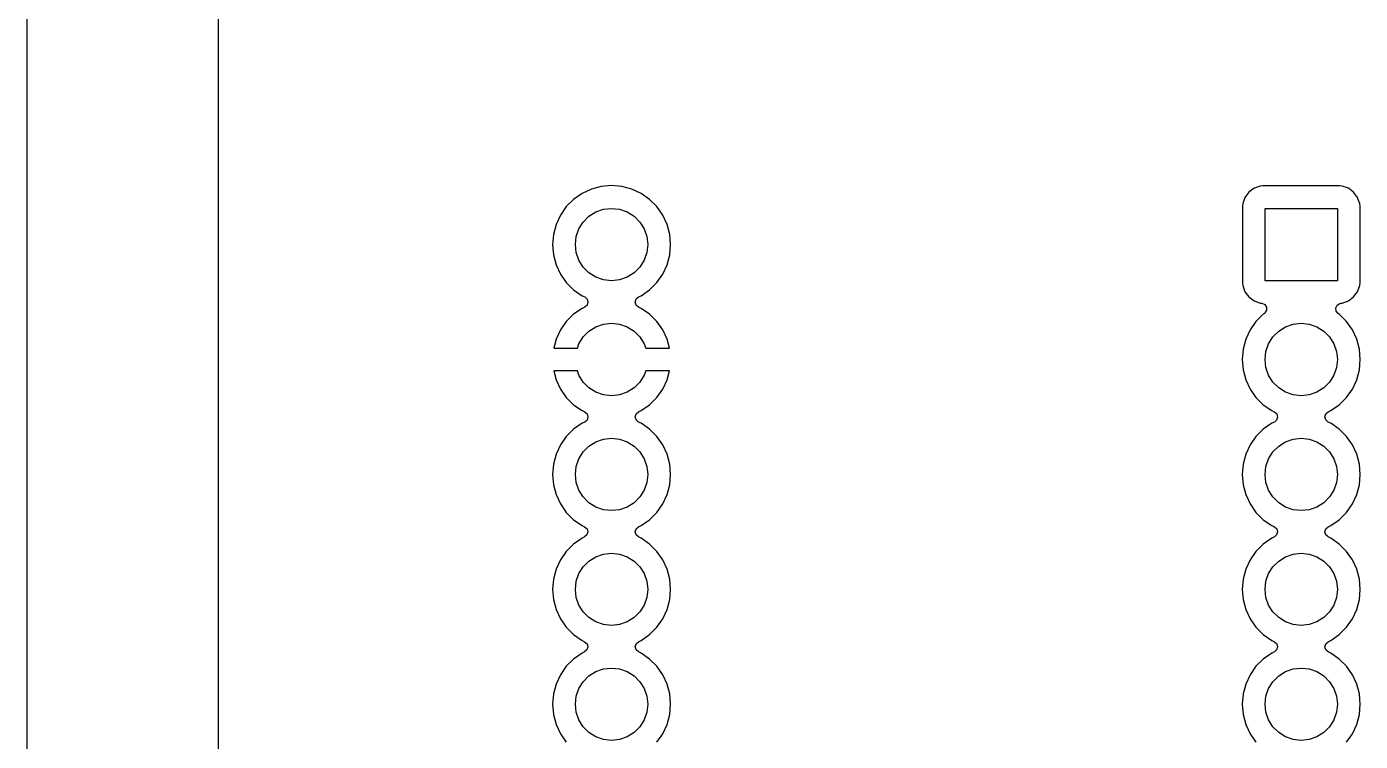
# Model space of a CAD drawing. Extents: x 76 to 217, y -144 to -46.
# Drawn here: x 144.34 to 173.81, y -110.92 to -95.12 of the extents above; entities that cross this region are included whole.
import ezdxf

# ---------------------------------------------------------------- set-up
doc = ezdxf.new("R2010")
doc.units = 0
doc.layers.add('BLACK', color=7, linetype='CONTINUOUS')

msp = doc.modelspace()

# ---------------------------------------------------------------- linework, layer by layer
at = {"layer": 'BLACK', "linetype": 'CONTINUOUS'}
for p, q in [((144.3355, -65.179459), (144.3355, -124.812541)), ((148.5745, -124.812541), (148.5745, -65.179459)), ((156.813502, -98.713261), (156.607267, -98.809431)), ((156.813511, -98.713258), (156.813502, -98.713261)), ((157.033302, -98.654366), (156.813511, -98.713258)), ((157.033313, -98.654364), (157.033302, -98.654366)), ((157.259998, -98.634532), (157.033313, -98.654364)), ((157.260002, -98.634532), (157.259998, -98.634532)), ((157.486686, -98.654364), (157.260002, -98.634532)), ((157.486691, -98.654364), (157.486686, -98.654364)), ((157.486692, -98.654365), (157.486691, -98.654364)), ((157.486693, -98.654365), (157.486692, -98.654365)), ((157.486697, -98.654366), (157.486693, -98.654365)), ((157.706488, -98.713258), (157.486697, -98.654366)), ((157.706497, -98.713261), (157.706488, -98.713258)), ((157.912732, -98.809431), (157.706497, -98.713261)), ((171.457664, -98.696206), (171.342455, -98.782452)), ((171.457671, -98.696202), (171.457664, -98.696206)), ((171.592516, -98.645908), (171.457671, -98.696202)), ((171.652123, -98.639501), (171.592516, -98.645908)), ((171.652129, -98.6395), (171.652123, -98.639501)), ((173.347864, -98.6395), (171.652129, -98.6395)), ((173.347873, -98.6395), (173.347864, -98.6395)), ((173.347881, -98.6395), (173.347873, -98.6395)), ((173.347883, -98.639501), (173.347881, -98.6395)), ((173.407483, -98.645908), (173.347883, -98.639501)), ((173.542328, -98.696202), (173.407482, -98.645908)), ((173.407482, -98.645908), (173.407483, -98.645908)), ((173.542335, -98.696206), (173.542328, -98.696202)), ((173.657544, -98.782452), (173.542335, -98.696206)), ((156.420858, -98.939954), (156.259954, -99.100858)), ((156.607265, -98.809432), (156.420858, -98.939954)), ((156.607267, -98.809431), (156.607265, -98.809432)), ((157.912734, -98.809432), (157.912732, -98.809431)), ((158.099141, -98.939954), (157.912734, -98.809432)), ((158.260045, -99.100858), (158.099141, -98.939954)), ((171.256202, -98.897671), (171.205908, -99.032517)), ((171.256206, -98.897664), (171.256202, -98.897671)), ((171.342452, -98.782455), (171.256206, -98.897664)), ((171.342455, -98.782452), (171.342452, -98.782455)), ((173.657547, -98.782455), (173.657544, -98.782452)), ((173.743793, -98.897664), (173.657547, -98.782455)), ((173.743797, -98.897671), (173.743793, -98.897664)), ((173.759567, -98.939954), (173.743797, -98.897671)), ((173.794091, -99.032517), (173.759567, -98.939954)), ((156.129431, -99.287267), (156.033261, -99.493502)), ((156.129432, -99.287265), (156.129431, -99.287267)), ((156.259954, -99.100858), (156.129432, -99.287265)), ((156.761208, -99.314535), (156.912893, -99.219225)), ((156.912893, -99.219225), (157.081983, -99.160058)), ((157.081983, -99.160058), (157.26, -99.14)), ((157.26, -99.14), (157.438017, -99.160058)), ((157.438017, -99.160058), (157.607107, -99.219225)), ((157.607107, -99.219225), (157.758792, -99.314535)), ((158.260047, -99.100861), (158.260045, -99.100858)), ((158.390568, -99.287266), (158.260047, -99.100861)), ((158.486739, -99.493504), (158.390568, -99.287266)), ((171.199501, -99.092123), (171.1995, -99.092135)), ((171.1995, -99.092135), (171.1995, -100.78787)), ((171.205908, -99.032517), (171.199501, -99.092116)), ((171.199501, -99.092116), (171.199501, -99.092123)), ((171.7, -100.74), (171.7, -99.14)), ((171.7, -99.14), (173.3, -99.14)), ((173.3, -99.14), (173.3, -100.74)), ((173.800499, -99.092128), (173.794091, -99.032517)), ((173.8005, -100.787873), (173.800499, -99.092128)), ((156.033258, -99.493511), (155.974366, -99.713302)), ((156.033261, -99.493502), (156.033258, -99.493511)), ((156.480058, -99.761983), (156.539225, -99.592893)), ((156.539225, -99.592893), (156.634535, -99.441208)), ((156.634535, -99.441208), (156.761208, -99.314535)), ((157.758792, -99.314535), (157.885465, -99.441208)), ((157.885465, -99.441208), (157.980775, -99.592893)), ((157.980775, -99.592893), (158.039942, -99.761983)), ((158.545635, -99.713308), (158.486739, -99.493504)), ((155.974364, -99.713313), (155.954532, -99.939998)), ((155.974366, -99.713302), (155.974364, -99.713313)), ((156.46, -99.94), (156.480058, -99.761983)), ((158.039942, -99.761983), (158.06, -99.94)), ((158.565468, -99.94), (158.545635, -99.713308)), ((155.954532, -99.939998), (155.954532, -99.940001)), ((155.954532, -99.940001), (155.974364, -100.166686)), ((155.974364, -100.166686), (155.974366, -100.166697)), ((155.974366, -100.166697), (156.033258, -100.386488)), ((156.480058, -100.118017), (156.46, -99.94)), ((156.539225, -100.287107), (156.480058, -100.118017)), ((158.039942, -100.118017), (157.980775, -100.287107)), ((158.06, -99.94), (158.039942, -100.118017)), ((158.486739, -100.386496), (158.545635, -100.166692)), ((158.545635, -100.166692), (158.565468, -99.94)), ((156.033258, -100.386488), (156.033261, -100.386497)), ((156.033261, -100.386497), (156.129431, -100.592732)), ((156.634535, -100.438792), (156.539225, -100.287107)), ((156.761208, -100.565465), (156.634535, -100.438792)), ((157.885465, -100.438792), (157.758792, -100.565465)), ((157.980775, -100.287107), (157.885465, -100.438792)), ((158.390568, -100.592734), (158.486739, -100.386496)), ((156.129431, -100.592732), (156.129432, -100.592734)), ((156.129432, -100.592734), (156.259954, -100.779141)), ((156.259954, -100.779141), (156.420858, -100.940045)), ((156.912893, -100.660775), (156.761208, -100.565465)), ((157.081983, -100.719942), (156.912893, -100.660775)), ((157.26, -100.74), (157.081983, -100.719942)), ((157.438017, -100.719942), (157.26, -100.74)), ((157.607107, -100.660775), (157.438017, -100.719942)), ((157.758792, -100.565465), (157.607107, -100.660775)), ((158.099139, -100.940047), (158.260047, -100.779139)), ((158.260047, -100.779139), (158.390568, -100.592734)), ((173.3, -100.74), (171.7, -100.74)), ((156.420858, -100.940045), (156.420861, -100.940047)), ((156.420861, -100.940047), (156.607266, -101.070568)), ((156.607266, -101.070568), (156.665865, -101.097893)), ((157.854129, -101.097895), (157.912734, -101.070568)), ((157.912734, -101.070568), (158.099139, -100.940047)), ((171.1995, -100.78787), (171.199501, -100.787876)), ((171.199501, -100.787876), (171.205908, -100.847483)), ((171.205908, -100.847483), (171.256202, -100.982328)), ((171.256202, -100.982328), (171.256206, -100.982335)), ((171.256206, -100.982335), (171.342452, -101.097544)), ((173.657546, -101.097546), (173.743796, -100.982331)), ((173.743796, -100.982331), (173.794091, -100.847483)), ((173.794091, -100.847483), (173.8005, -100.787873)), ((156.607515, -101.349867), (156.421179, -101.480342)), ((156.665867, -101.322657), (156.607515, -101.349867)), ((156.665865, -101.097893), (156.718305, -101.144065)), ((156.717242, -101.278139), (156.665867, -101.322657)), ((156.737457, -101.211258), (156.717242, -101.278139)), ((156.718305, -101.144065), (156.737457, -101.211258)), ((157.782542, -101.209291), (157.802758, -101.14241)), ((157.801694, -101.276484), (157.782542, -101.209291)), ((157.854133, -101.322657), (157.801694, -101.276484)), ((157.802758, -101.14241), (157.854129, -101.097895)), ((157.912482, -101.349865), (157.854133, -101.322657)), ((158.09882, -101.480342), (157.912482, -101.349865)), ((171.342452, -101.097544), (171.342455, -101.097547)), ((171.342455, -101.097547), (171.457664, -101.183793)), ((171.457664, -101.183793), (171.457671, -101.183797)), ((171.457671, -101.183797), (171.502618, -101.200561)), ((171.502618, -101.200561), (171.592517, -101.234091)), ((171.592517, -101.234091), (171.627596, -101.237862)), ((171.627596, -101.237862), (171.692144, -101.264599)), ((171.692144, -101.264599), (171.731993, -101.321991)), ((171.731993, -101.321991), (171.734488, -101.391816)), ((173.263719, -101.33865), (173.295241, -101.276296)), ((173.270912, -101.408149), (173.263719, -101.33865)), ((173.295241, -101.276296), (173.355471, -101.240882)), ((173.355471, -101.240882), (173.372404, -101.237861)), ((173.372404, -101.237861), (173.407483, -101.234091)), ((173.407483, -101.234091), (173.542331, -101.183796)), ((173.542331, -101.183796), (173.657546, -101.097546)), ((156.260342, -101.641179), (156.129865, -101.827517)), ((156.421179, -101.480342), (156.260342, -101.641179)), ((158.259657, -101.641179), (158.09882, -101.480342)), ((158.390134, -101.827517), (158.259657, -101.641179)), ((171.499954, -101.640858), (171.369432, -101.827265)), ((171.660858, -101.479954), (171.499954, -101.640858)), ((171.685464, -101.462725), (171.660858, -101.479954)), ((171.698836, -101.451905), (171.685464, -101.462725)), ((171.734488, -101.391816), (171.698836, -101.451905)), ((173.314536, -101.462726), (173.270912, -101.408149)), ((173.339143, -101.479956), (173.314536, -101.462726)), ((173.500045, -101.640858), (173.339143, -101.479956)), ((173.500047, -101.640861), (173.500045, -101.640858)), ((173.630568, -101.827266), (173.500047, -101.640861)), ((156.129865, -101.827517), (156.033734, -102.033673)), ((156.634535, -101.981208), (156.761208, -101.854535)), ((156.761208, -101.854535), (156.912893, -101.759225)), ((156.912893, -101.759225), (157.081983, -101.700058)), ((157.081983, -101.700058), (157.26, -101.68)), ((157.26, -101.68), (157.438017, -101.700058)), ((157.438017, -101.700058), (157.607107, -101.759225)), ((157.607107, -101.759225), (157.758792, -101.854535)), ((157.758792, -101.854535), (157.885465, -101.981208)), ((158.486265, -102.033673), (158.390134, -101.827517)), ((171.369431, -101.827267), (171.273261, -102.033502)), ((171.369432, -101.827265), (171.369431, -101.827267)), ((171.874535, -101.981208), (172.001208, -101.854535)), ((172.001208, -101.854535), (172.152893, -101.759225)), ((172.152893, -101.759225), (172.321983, -101.700058)), ((172.321983, -101.700058), (172.5, -101.68)), ((172.5, -101.68), (172.678017, -101.700058)), ((172.678017, -101.700058), (172.847107, -101.759225)), ((172.847107, -101.759225), (172.998792, -101.854535)), ((172.998792, -101.854535), (173.125465, -101.981208)), ((173.726739, -102.033504), (173.630568, -101.827266)), ((156.03373, -102.033682), (155.981127, -102.229999)), ((155.981127, -102.229999), (155.981128, -102.23)), ((155.981128, -102.23), (156.505246, -102.23)), ((156.033734, -102.033673), (156.03373, -102.033682)), ((156.505246, -102.23), (156.539225, -102.132893)), ((156.539225, -102.132893), (156.634535, -101.981208)), ((157.885465, -101.981208), (157.980775, -102.132893)), ((157.980775, -102.132893), (158.014754, -102.23)), ((158.014754, -102.23), (158.538872, -102.23)), ((158.486269, -102.033682), (158.486265, -102.033673)), ((158.538872, -102.229999), (158.486269, -102.033682)), ((158.538872, -102.23), (158.538872, -102.229999)), ((171.214364, -102.253313), (171.194532, -102.479998)), ((171.214366, -102.253302), (171.214364, -102.253313)), ((171.273258, -102.033511), (171.214366, -102.253302)), ((171.273261, -102.033502), (171.273258, -102.033511)), ((171.720058, -102.301983), (171.779225, -102.132893)), ((171.779225, -102.132893), (171.874535, -101.981208)), ((173.125465, -101.981208), (173.220775, -102.132893)), ((173.220775, -102.132893), (173.279942, -102.301983)), ((173.785635, -102.253308), (173.726739, -102.033504)), ((173.805468, -102.48), (173.785635, -102.253308)), ((171.194532, -102.479998), (171.194532, -102.480001)), ((171.194532, -102.480001), (171.214364, -102.706686)), ((171.7, -102.48), (171.720058, -102.301983)), ((171.720058, -102.658017), (171.7, -102.48)), ((173.279942, -102.301983), (173.3, -102.48)), ((173.3, -102.48), (173.279942, -102.658017)), ((173.785635, -102.706692), (173.805468, -102.48)), ((156.505246, -102.73), (155.981128, -102.73)), ((155.981128, -102.73), (156.03373, -102.926317)), ((156.539225, -102.827107), (156.505246, -102.73)), ((156.634535, -102.978792), (156.539225, -102.827107)), ((157.980775, -102.827107), (157.885465, -102.978792)), ((158.014754, -102.73), (157.980775, -102.827107)), ((158.538872, -102.73), (158.014754, -102.73)), ((158.486269, -102.926317), (158.538872, -102.73)), ((171.214364, -102.706686), (171.214366, -102.706697)), ((171.214366, -102.706697), (171.273258, -102.926488)), ((171.779225, -102.827107), (171.720058, -102.658017)), ((171.874535, -102.978792), (171.779225, -102.827107)), ((173.220775, -102.827107), (173.125465, -102.978792)), ((173.279942, -102.658017), (173.220775, -102.827107)), ((173.726739, -102.926496), (173.785635, -102.706692)), ((156.03373, -102.926317), (156.033734, -102.926326)), ((156.033734, -102.926326), (156.129865, -103.132482)), ((156.129865, -103.132482), (156.260342, -103.31882)), ((156.761208, -103.105465), (156.634535, -102.978792)), ((156.912893, -103.200775), (156.761208, -103.105465)), ((157.758792, -103.105465), (157.607107, -103.200775)), ((157.885465, -102.978792), (157.758792, -103.105465)), ((158.259657, -103.31882), (158.390134, -103.132482)), ((158.390134, -103.132482), (158.486265, -102.926326)), ((158.486265, -102.926326), (158.486269, -102.926317)), ((171.273258, -102.926488), (171.273261, -102.926497)), ((171.273261, -102.926497), (171.369431, -103.132732)), ((171.369431, -103.132732), (171.369432, -103.132734)), ((171.369432, -103.132734), (171.499954, -103.319141)), ((172.001208, -103.105465), (171.874535, -102.978792)), ((172.152893, -103.200775), (172.001208, -103.105465)), ((172.998792, -103.105465), (172.847107, -103.200775)), ((173.125465, -102.978792), (172.998792, -103.105465)), ((173.500047, -103.319139), (173.630568, -103.132734)), ((173.630568, -103.132734), (173.726739, -102.926496)), ((156.260342, -103.31882), (156.421179, -103.479657)), ((157.081983, -103.259942), (156.912893, -103.200775)), ((157.26, -103.28), (157.081983, -103.259942)), ((157.438017, -103.259942), (157.26, -103.28)), ((157.607107, -103.200775), (157.438017, -103.259942)), ((158.09882, -103.479657), (158.259657, -103.31882)), ((171.499954, -103.319141), (171.660858, -103.480045)), ((172.321983, -103.259942), (172.152893, -103.200775)), ((172.5, -103.28), (172.321983, -103.259942)), ((172.678017, -103.259942), (172.5, -103.28)), ((172.847107, -103.200775), (172.678017, -103.259942)), ((173.339139, -103.480047), (173.500047, -103.319139)), ((156.421179, -103.479657), (156.607518, -103.610134)), ((156.607518, -103.610134), (156.60752, -103.610135)), ((156.60752, -103.610135), (156.665865, -103.637342)), ((156.665865, -103.637342), (156.718305, -103.683514)), ((156.718305, -103.683514), (156.737457, -103.750707)), ((157.782542, -103.74874), (157.802758, -103.681859)), ((157.802758, -103.681859), (157.854134, -103.637341)), ((157.854134, -103.637341), (157.912484, -103.610132)), ((157.912484, -103.610132), (158.09882, -103.479657)), ((171.660858, -103.480045), (171.660861, -103.480047)), ((171.660861, -103.480047), (171.847266, -103.610568)), ((171.847266, -103.610568), (171.904681, -103.637341)), ((171.904681, -103.637341), (171.905275, -103.637618)), ((171.905275, -103.637618), (171.957714, -103.683791)), ((171.957714, -103.683791), (171.976866, -103.750984)), ((173.023133, -103.749017), (173.043348, -103.682135)), ((173.043348, -103.682135), (173.094725, -103.637618)), ((173.094725, -103.637618), (173.095319, -103.637341)), ((173.095319, -103.637341), (173.152734, -103.610568)), ((173.152734, -103.610568), (173.339139, -103.480047)), ((156.420858, -104.019954), (156.259954, -104.180858)), ((156.607264, -103.889433), (156.420858, -104.019954)), ((156.607268, -103.889431), (156.607264, -103.889433)), ((156.665867, -103.862105), (156.607268, -103.889431)), ((156.717242, -103.817589), (156.665867, -103.862105)), ((156.737457, -103.750707), (156.717242, -103.817589)), ((157.801694, -103.815934), (157.782542, -103.74874)), ((157.854132, -103.862105), (157.801694, -103.815934)), ((157.854725, -103.862382), (157.854132, -103.862105)), ((157.912732, -103.889431), (157.854725, -103.862382)), ((157.912734, -103.889432), (157.912732, -103.889431)), ((158.099141, -104.019954), (157.912734, -103.889432)), ((158.260045, -104.180858), (158.099141, -104.019954)), ((171.660858, -104.019954), (171.499954, -104.180858)), ((171.847265, -103.889432), (171.660858, -104.019954)), ((171.847267, -103.889431), (171.847265, -103.889432)), ((171.905275, -103.862382), (171.847267, -103.889431)), ((171.95665, -103.817865), (171.905275, -103.862382)), ((171.976866, -103.750984), (171.95665, -103.817865)), ((173.042285, -103.81621), (173.023133, -103.749017)), ((173.094725, -103.862382), (173.042285, -103.81621)), ((173.152728, -103.889429), (173.094725, -103.862382)), ((173.152734, -103.889432), (173.152728, -103.889429)), ((173.339141, -104.019954), (173.152734, -103.889432)), ((173.500045, -104.180858), (173.339141, -104.019954)), ((156.259954, -104.180858), (156.129432, -104.367265)), ((156.761208, -104.394535), (156.912893, -104.299225)), ((156.912893, -104.299225), (157.081983, -104.240058)), ((157.081983, -104.240058), (157.26, -104.22)), ((157.26, -104.22), (157.438017, -104.240058)), ((157.438017, -104.240058), (157.607107, -104.299225)), ((157.607107, -104.299225), (157.758792, -104.394535)), ((158.260047, -104.180861), (158.260045, -104.180858)), ((158.390568, -104.367266), (158.260047, -104.180861)), ((171.499954, -104.180858), (171.369432, -104.367265)), ((172.001208, -104.394535), (172.152893, -104.299225)), ((172.152893, -104.299225), (172.321983, -104.240058)), ((172.321983, -104.240058), (172.5, -104.22)), ((172.5, -104.22), (172.678017, -104.240058)), ((172.678017, -104.240058), (172.847107, -104.299225)), ((172.847107, -104.299225), (172.998792, -104.394535)), ((173.500047, -104.180861), (173.500045, -104.180858)), ((173.630568, -104.367266), (173.500047, -104.180861)), ((156.033258, -104.573511), (155.974366, -104.793302)), ((156.033261, -104.573502), (156.033258, -104.573511)), ((156.129431, -104.367267), (156.033261, -104.573502)), ((156.129432, -104.367265), (156.129431, -104.367267)), ((156.539225, -104.672893), (156.634535, -104.521208)), ((156.634535, -104.521208), (156.761208, -104.394535)), ((157.758792, -104.394535), (157.885465, -104.521208)), ((157.885465, -104.521208), (157.980775, -104.672893)), ((158.486739, -104.573504), (158.390568, -104.367266)), ((158.545635, -104.793308), (158.486739, -104.573504)), ((171.273258, -104.573511), (171.214366, -104.793302)), ((171.273261, -104.573502), (171.273258, -104.573511)), ((171.369431, -104.367267), (171.273261, -104.573502)), ((171.369432, -104.367265), (171.369431, -104.367267)), ((171.779225, -104.672893), (171.874535, -104.521208)), ((171.874535, -104.521208), (172.001208, -104.394535)), ((172.998792, -104.394535), (173.125465, -104.521208)), ((173.125465, -104.521208), (173.220775, -104.672893)), ((173.726739, -104.573504), (173.630568, -104.367266)), ((173.785635, -104.793308), (173.726739, -104.573504)), ((155.974364, -104.793313), (155.954532, -105.019998)), ((155.974366, -104.793302), (155.974364, -104.793313)), ((156.46, -105.02), (156.480058, -104.841983)), ((156.480058, -104.841983), (156.539225, -104.672893)), ((157.980775, -104.672893), (158.039942, -104.841983)), ((158.039942, -104.841983), (158.06, -105.02)), ((158.565468, -105.02), (158.545635, -104.793308)), ((171.214364, -104.793313), (171.194532, -105.019998)), ((171.214366, -104.793302), (171.214364, -104.793313)), ((171.7, -105.02), (171.720058, -104.841983)), ((171.720058, -104.841983), (171.779225, -104.672893)), ((173.220775, -104.672893), (173.279942, -104.841983)), ((173.279942, -104.841983), (173.3, -105.02)), ((173.805468, -105.02), (173.785635, -104.793308)), ((155.954532, -105.019998), (155.954532, -105.020001)), ((155.954532, -105.020001), (155.974364, -105.246686)), ((156.480058, -105.198017), (156.46, -105.02)), ((156.539225, -105.367107), (156.480058, -105.198017)), ((158.039942, -105.198017), (157.980775, -105.367107)), ((158.06, -105.02), (158.039942, -105.198017)), ((158.545635, -105.246692), (158.565468, -105.02)), ((171.194532, -105.019998), (171.194532, -105.020001)), ((171.194532, -105.020001), (171.214364, -105.246686)), ((171.720058, -105.198017), (171.7, -105.02)), ((171.779225, -105.367107), (171.720058, -105.198017)), ((173.279942, -105.198017), (173.220775, -105.367107)), ((173.3, -105.02), (173.279942, -105.198017)), ((173.785635, -105.246692), (173.805468, -105.02)), ((155.974364, -105.246686), (155.974366, -105.246697)), ((155.974366, -105.246697), (156.033258, -105.466488)), ((156.033258, -105.466488), (156.033261, -105.466497)), ((156.033261, -105.466497), (156.129431, -105.672732)), ((156.634535, -105.518792), (156.539225, -105.367107)), ((157.980775, -105.367107), (157.885465, -105.518792)), ((158.390568, -105.672734), (158.486739, -105.466496)), ((158.486739, -105.466496), (158.545635, -105.246692)), ((171.214364, -105.246686), (171.214366, -105.246697)), ((171.214366, -105.246697), (171.273258, -105.466488)), ((171.273258, -105.466488), (171.273261, -105.466497)), ((171.273261, -105.466497), (171.369431, -105.672732)), ((171.874535, -105.518792), (171.779225, -105.367107)), ((173.220775, -105.367107), (173.125465, -105.518792)), ((173.630568, -105.672734), (173.726739, -105.466496)), ((173.726739, -105.466496), (173.785635, -105.246692)), ((156.129431, -105.672732), (156.129432, -105.672734)), ((156.129432, -105.672734), (156.259954, -105.859141)), ((156.761208, -105.645465), (156.634535, -105.518792)), ((156.912893, -105.740775), (156.761208, -105.645465)), ((157.081983, -105.799942), (156.912893, -105.740775)), ((157.607107, -105.740775), (157.438017, -105.799942)), ((157.758792, -105.645465), (157.607107, -105.740775)), ((157.885465, -105.518792), (157.758792, -105.645465)), ((158.260047, -105.859139), (158.390568, -105.672734)), ((171.369431, -105.672732), (171.369432, -105.672734)), ((171.369432, -105.672734), (171.499954, -105.859141)), ((172.001208, -105.645465), (171.874535, -105.518792)), ((172.152893, -105.740775), (172.001208, -105.645465)), ((172.321983, -105.799942), (172.152893, -105.740775)), ((172.847107, -105.740775), (172.678017, -105.799942)), ((172.998792, -105.645465), (172.847107, -105.740775)), ((173.125465, -105.518792), (172.998792, -105.645465)), ((173.500047, -105.859139), (173.630568, -105.672734)), ((156.259954, -105.859141), (156.420858, -106.020045)), ((156.420858, -106.020045), (156.420861, -106.020047)), ((156.420861, -106.020047), (156.607266, -106.150568)), ((157.26, -105.82), (157.081983, -105.799942)), ((157.438017, -105.799942), (157.26, -105.82)), ((157.912734, -106.150568), (158.099139, -106.020047)), ((158.099139, -106.020047), (158.260047, -105.859139)), ((171.499954, -105.859141), (171.660858, -106.020045)), ((171.660858, -106.020045), (171.660861, -106.020047)), ((171.660861, -106.020047), (171.847266, -106.150568)), ((172.5, -105.82), (172.321983, -105.799942)), ((172.678017, -105.799942), (172.5, -105.82)), ((173.152734, -106.150568), (173.339139, -106.020047)), ((173.339139, -106.020047), (173.500047, -105.859139)), ((156.607266, -106.150568), (156.665275, -106.177618)), ((156.665275, -106.177618), (156.717714, -106.223791)), ((156.71665, -106.357865), (156.665275, -106.402382)), ((156.736866, -106.290984), (156.71665, -106.357865)), ((156.717714, -106.223791), (156.736866, -106.290984)), ((157.783133, -106.289017), (157.803348, -106.222135)), ((157.802285, -106.35621), (157.783133, -106.289017)), ((157.854725, -106.402382), (157.802285, -106.35621)), ((157.803348, -106.222135), (157.854725, -106.177618)), ((157.854725, -106.177618), (157.912734, -106.150568)), ((171.847266, -106.150568), (171.905275, -106.177618)), ((171.905275, -106.177618), (171.957714, -106.223791)), ((171.95665, -106.357865), (171.905275, -106.402382)), ((171.976866, -106.290984), (171.95665, -106.357865)), ((171.957714, -106.223791), (171.976866, -106.290984)), ((173.023133, -106.289017), (173.043348, -106.222135)), ((173.042285, -106.35621), (173.023133, -106.289017)), ((173.094725, -106.402382), (173.042285, -106.35621)), ((173.043348, -106.222135), (173.094725, -106.177618)), ((173.094725, -106.177618), (173.152734, -106.150568)), ((156.420858, -106.559954), (156.259954, -106.720858)), ((156.607265, -106.429432), (156.420858, -106.559954)), ((156.607267, -106.429431), (156.607265, -106.429432)), ((156.665275, -106.402382), (156.607267, -106.429431)), ((157.912728, -106.429429), (157.854725, -106.402382)), ((157.912734, -106.429432), (157.912728, -106.429429)), ((158.099141, -106.559954), (157.912734, -106.429432)), ((158.260045, -106.720858), (158.099141, -106.559954)), ((171.660858, -106.559954), (171.499954, -106.720858)), ((171.847265, -106.429432), (171.660858, -106.559954)), ((171.847267, -106.429431), (171.847265, -106.429432)), ((171.905275, -106.402382), (171.847267, -106.429431)), ((173.152728, -106.429429), (173.094725, -106.402382)), ((173.152734, -106.429432), (173.152728, -106.429429)), ((173.339141, -106.559954), (173.152734, -106.429432)), ((173.500045, -106.720858), (173.339141, -106.559954)), ((156.129431, -106.907267), (156.033261, -107.113502)), ((156.129432, -106.907265), (156.129431, -106.907267)), ((156.259954, -106.720858), (156.129432, -106.907265)), ((156.634535, -107.061208), (156.761208, -106.934535)), ((156.761208, -106.934535), (156.912893, -106.839225)), ((156.912893, -106.839225), (157.081983, -106.780058)), ((157.081983, -106.780058), (157.26, -106.76)), ((157.26, -106.76), (157.438017, -106.780058)), ((157.438017, -106.780058), (157.607107, -106.839225)), ((157.607107, -106.839225), (157.758792, -106.934535)), ((157.758792, -106.934535), (157.885465, -107.061208)), ((158.260047, -106.720861), (158.260045, -106.720858)), ((158.390568, -106.907266), (158.260047, -106.720861)), ((158.486739, -107.113504), (158.390568, -106.907266)), ((171.369431, -106.907267), (171.273261, -107.113502)), ((171.369432, -106.907265), (171.369431, -106.907267)), ((171.499954, -106.720858), (171.369432, -106.907265)), ((171.874535, -107.061208), (172.001208, -106.934535)), ((172.001208, -106.934535), (172.152893, -106.839225)), ((172.152893, -106.839225), (172.321983, -106.780058)), ((172.321983, -106.780058), (172.5, -106.76)), ((172.5, -106.76), (172.678017, -106.780058)), ((172.678017, -106.780058), (172.847107, -106.839225)), ((172.847107, -106.839225), (172.998792, -106.934535)), ((172.998792, -106.934535), (173.125465, -107.061208)), ((173.500047, -106.720861), (173.500045, -106.720858)), ((173.630568, -106.907266), (173.500047, -106.720861)), ((173.726739, -107.113504), (173.630568, -106.907266)), ((156.033258, -107.113511), (155.974366, -107.333302)), ((156.033261, -107.113502), (156.033258, -107.113511)), ((156.480058, -107.381983), (156.539225, -107.212893)), ((156.539225, -107.212893), (156.634535, -107.061208)), ((157.885465, -107.061208), (157.980775, -107.212893)), ((157.980775, -107.212893), (158.039942, -107.381983)), ((158.545635, -107.333308), (158.486739, -107.113504)), ((171.273258, -107.113511), (171.214366, -107.333302)), ((171.273261, -107.113502), (171.273258, -107.113511)), ((171.720058, -107.381983), (171.779225, -107.212893)), ((171.779225, -107.212893), (171.874535, -107.061208)), ((173.125465, -107.061208), (173.220775, -107.212893)), ((173.220775, -107.212893), (173.279942, -107.381983)), ((173.785635, -107.333308), (173.726739, -107.113504)), ((155.974364, -107.333313), (155.954532, -107.559998)), ((155.954532, -107.559998), (155.954532, -107.560001)), ((155.954532, -107.560001), (155.974364, -107.786686)), ((155.974366, -107.333302), (155.974364, -107.333313)), ((156.46, -107.56), (156.480058, -107.381983)), ((156.480058, -107.738017), (156.46, -107.56)), ((158.039942, -107.381983), (158.06, -107.56)), ((158.06, -107.56), (158.039942, -107.738017)), ((158.565468, -107.56), (158.545635, -107.333308)), ((158.545635, -107.786692), (158.565468, -107.56)), ((171.214364, -107.333313), (171.194532, -107.559998)), ((171.194532, -107.559998), (171.194532, -107.560001)), ((171.194532, -107.560001), (171.214364, -107.786686)), ((171.214366, -107.333302), (171.214364, -107.333313)), ((171.7, -107.56), (171.720058, -107.381983)), ((171.720058, -107.738017), (171.7, -107.56)), ((173.279942, -107.381983), (173.3, -107.56)), ((173.3, -107.56), (173.279942, -107.738017)), ((173.805468, -107.56), (173.785635, -107.333308)), ((173.785635, -107.786692), (173.805468, -107.56)), ((155.974364, -107.786686), (155.974366, -107.786697)), ((155.974366, -107.786697), (156.033258, -108.006488)), ((156.539225, -107.907107), (156.480058, -107.738017)), ((158.039942, -107.738017), (157.980775, -107.907107)), ((158.486739, -108.006496), (158.545635, -107.786692)), ((171.214364, -107.786686), (171.214366, -107.786697)), ((171.214366, -107.786697), (171.273258, -108.006488)), ((171.779225, -107.907107), (171.720058, -107.738017)), ((173.279942, -107.738017), (173.220775, -107.907107)), ((173.726739, -108.006496), (173.785635, -107.786692)), ((156.033258, -108.006488), (156.033261, -108.006497)), ((156.033261, -108.006497), (156.129431, -108.212732)), ((156.634535, -108.058792), (156.539225, -107.907107)), ((156.761208, -108.185465), (156.634535, -108.058792)), ((157.885465, -108.058792), (157.758792, -108.185465)), ((157.980775, -107.907107), (157.885465, -108.058792)), ((158.390568, -108.212734), (158.486739, -108.006496)), ((171.273258, -108.006488), (171.273261, -108.006497)), ((171.273261, -108.006497), (171.369431, -108.212732)), ((171.874535, -108.058792), (171.779225, -107.907107)), ((172.001208, -108.185465), (171.874535, -108.058792)), ((173.125465, -108.058792), (172.998792, -108.185465)), ((173.220775, -107.907107), (173.125465, -108.058792)), ((173.630568, -108.212734), (173.726739, -108.006496)), ((156.129431, -108.212732), (156.129432, -108.212734)), ((156.129432, -108.212734), (156.259954, -108.399141)), ((156.259954, -108.399141), (156.420858, -108.560045)), ((156.912893, -108.280775), (156.761208, -108.185465)), ((157.081983, -108.339942), (156.912893, -108.280775)), ((157.26, -108.36), (157.081983, -108.339942)), ((157.438017, -108.339942), (157.26, -108.36)), ((157.607107, -108.280775), (157.438017, -108.339942)), ((157.758792, -108.185465), (157.607107, -108.280775)), ((158.099139, -108.560047), (158.260047, -108.399139)), ((158.260047, -108.399139), (158.390568, -108.212734)), ((171.369431, -108.212732), (171.369432, -108.212734)), ((171.369432, -108.212734), (171.499954, -108.399141)), ((171.499954, -108.399141), (171.660858, -108.560045)), ((172.152893, -108.280775), (172.001208, -108.185465)), ((172.321983, -108.339942), (172.152893, -108.280775)), ((172.5, -108.36), (172.321983, -108.339942)), ((172.678017, -108.339942), (172.5, -108.36)), ((172.847107, -108.280775), (172.678017, -108.339942)), ((172.998792, -108.185465), (172.847107, -108.280775)), ((173.339139, -108.560047), (173.500047, -108.399139)), ((173.500047, -108.399139), (173.630568, -108.212734)), ((156.420858, -108.560045), (156.420861, -108.560047)), ((156.420861, -108.560047), (156.607266, -108.690568)), ((156.607266, -108.690568), (156.665275, -108.717618)), ((156.665275, -108.717618), (156.717714, -108.763791)), ((157.803348, -108.762135), (157.854725, -108.717618)), ((157.854725, -108.717618), (157.912734, -108.690568)), ((157.912734, -108.690568), (158.099139, -108.560047)), ((171.660858, -108.560045), (171.660861, -108.560047)), ((171.660861, -108.560047), (171.847266, -108.690568)), ((171.847266, -108.690568), (171.905275, -108.717618)), ((171.905275, -108.717618), (171.957714, -108.763791)), ((173.043348, -108.762135), (173.094725, -108.717618)), ((173.094725, -108.717618), (173.152734, -108.690568)), ((173.152734, -108.690568), (173.339139, -108.560047)), ((156.607265, -108.969432), (156.420858, -109.099954)), ((156.607267, -108.969431), (156.607265, -108.969432)), ((156.665275, -108.942382), (156.607267, -108.969431)), ((156.71665, -108.897865), (156.665275, -108.942382)), ((156.736866, -108.830984), (156.71665, -108.897865)), ((156.717714, -108.763791), (156.736866, -108.830984)), ((157.783133, -108.829017), (157.803348, -108.762135)), ((157.802285, -108.89621), (157.783133, -108.829017)), ((157.854725, -108.942382), (157.802285, -108.89621)), ((157.912728, -108.969429), (157.854725, -108.942382)), ((157.912734, -108.969432), (157.912728, -108.969429)), ((158.099141, -109.099954), (157.912734, -108.969432)), ((171.847265, -108.969432), (171.660858, -109.099954)), ((171.847267, -108.969431), (171.847265, -108.969432)), ((171.905275, -108.942382), (171.847267, -108.969431)), ((171.95665, -108.897865), (171.905275, -108.942382)), ((171.976866, -108.830984), (171.95665, -108.897865)), ((171.957714, -108.763791), (171.976866, -108.830984)), ((173.023133, -108.829017), (173.043348, -108.762135)), ((173.042285, -108.89621), (173.023133, -108.829017)), ((173.094725, -108.942382), (173.042285, -108.89621)), ((173.152728, -108.969429), (173.094725, -108.942382)), ((173.152734, -108.969432), (173.152728, -108.969429)), ((173.339141, -109.099954), (173.152734, -108.969432)), ((156.259954, -109.260858), (156.129432, -109.447265)), ((156.420858, -109.099954), (156.259954, -109.260858)), ((156.912893, -109.379225), (157.081983, -109.320058)), ((157.081983, -109.320058), (157.26, -109.3)), ((157.26, -109.3), (157.438017, -109.320058)), ((157.438017, -109.320058), (157.607107, -109.379225)), ((158.260045, -109.260858), (158.099141, -109.099954)), ((158.260047, -109.260861), (158.260045, -109.260858)), ((158.390568, -109.447266), (158.260047, -109.260861)), ((171.499954, -109.260858), (171.369432, -109.447265)), ((171.660858, -109.099954), (171.499954, -109.260858)), ((172.152893, -109.379225), (172.321983, -109.320058)), ((172.321983, -109.320058), (172.5, -109.3)), ((172.5, -109.3), (172.678017, -109.320058)), ((172.678017, -109.320058), (172.847107, -109.379225)), ((173.500045, -109.260858), (173.339141, -109.099954)), ((173.500047, -109.260861), (173.500045, -109.260858)), ((173.630568, -109.447266), (173.500047, -109.260861)), ((156.129431, -109.447267), (156.033261, -109.653502)), ((156.129432, -109.447265), (156.129431, -109.447267)), ((156.539225, -109.752893), (156.634535, -109.601208)), ((156.634535, -109.601208), (156.761208, -109.474535)), ((156.761208, -109.474535), (156.912893, -109.379225)), ((157.607107, -109.379225), (157.758792, -109.474535)), ((157.758792, -109.474535), (157.885465, -109.601208)), ((157.885465, -109.601208), (157.980775, -109.752893)), ((158.486739, -109.653504), (158.390568, -109.447266)), ((171.369431, -109.447267), (171.273261, -109.653502)), ((171.369432, -109.447265), (171.369431, -109.447267)), ((171.779225, -109.752893), (171.874535, -109.601208)), ((171.874535, -109.601208), (172.001208, -109.474535)), ((172.001208, -109.474535), (172.152893, -109.379225)), ((172.847107, -109.379225), (172.998792, -109.474535)), ((172.998792, -109.474535), (173.125465, -109.601208)), ((173.125465, -109.601208), (173.220775, -109.752893)), ((173.726739, -109.653504), (173.630568, -109.447266)), ((155.974364, -109.873313), (155.954532, -110.099998)), ((155.974366, -109.873302), (155.974364, -109.873313)), ((156.033258, -109.653511), (155.974366, -109.873302)), ((156.033261, -109.653502), (156.033258, -109.653511)), ((156.46, -110.1), (156.480058, -109.921983)), ((156.480058, -109.921983), (156.539225, -109.752893)), ((157.980775, -109.752893), (158.039942, -109.921983)), ((158.039942, -109.921983), (158.06, -110.1)), ((158.545635, -109.873308), (158.486739, -109.653504)), ((158.565468, -110.1), (158.545635, -109.873308)), ((171.214364, -109.873313), (171.194532, -110.099998)), ((171.214366, -109.873302), (171.214364, -109.873313)), ((171.273258, -109.653511), (171.214366, -109.873302)), ((171.273261, -109.653502), (171.273258, -109.653511)), ((171.7, -110.1), (171.720058, -109.921983)), ((171.720058, -109.921983), (171.779225, -109.752893)), ((173.220775, -109.752893), (173.279942, -109.921983)), ((173.279942, -109.921983), (173.3, -110.1)), ((173.785635, -109.873308), (173.726739, -109.653504)), ((173.805468, -110.1), (173.785635, -109.873308)), ((155.954532, -110.099998), (155.954532, -110.100001)), ((155.954532, -110.100001), (155.974364, -110.326686)), ((156.480058, -110.278017), (156.46, -110.1)), ((158.06, -110.1), (158.039942, -110.278017)), ((158.545635, -110.326692), (158.565468, -110.1)), ((171.194532, -110.099998), (171.194532, -110.100001)), ((171.194532, -110.100001), (171.214364, -110.326686)), ((171.720058, -110.278017), (171.7, -110.1)), ((173.3, -110.1), (173.279942, -110.278017)), ((173.785635, -110.326692), (173.805468, -110.1)), ((155.974364, -110.326686), (155.974366, -110.326697)), ((155.974366, -110.326697), (156.033258, -110.546488)), ((156.539225, -110.447107), (156.480058, -110.278017)), ((156.634535, -110.598792), (156.539225, -110.447107)), ((157.980775, -110.447107), (157.885465, -110.598792)), ((158.039942, -110.278017), (157.980775, -110.447107)), ((158.486739, -110.546496), (158.545635, -110.326692)), ((171.214364, -110.326686), (171.214366, -110.326697)), ((171.214366, -110.326697), (171.273258, -110.546488)), ((171.779225, -110.447107), (171.720058, -110.278017)), ((171.874535, -110.598792), (171.779225, -110.447107)), ((173.220775, -110.447107), (173.125465, -110.598792)), ((173.279942, -110.278017), (173.220775, -110.447107)), ((173.726739, -110.546496), (173.785635, -110.326692)), ((156.033258, -110.546488), (156.033261, -110.546497)), ((156.033261, -110.546497), (156.129431, -110.752732)), ((156.129431, -110.752732), (156.129432, -110.752734)), ((156.129432, -110.752734), (156.259954, -110.939141)), ((156.761208, -110.725465), (156.634535, -110.598792)), ((156.912893, -110.820775), (156.761208, -110.725465)), ((157.758792, -110.725465), (157.607107, -110.820775)), ((157.885465, -110.598792), (157.758792, -110.725465)), ((158.260047, -110.939139), (158.390568, -110.752734)), ((158.390568, -110.752734), (158.486739, -110.546496)), ((171.273258, -110.546488), (171.273261, -110.546497)), ((171.273261, -110.546497), (171.369431, -110.752732)), ((171.369431, -110.752732), (171.369432, -110.752734)), ((171.369432, -110.752734), (171.499954, -110.939141)), ((172.001208, -110.725465), (171.874535, -110.598792)), ((172.152893, -110.820775), (172.001208, -110.725465)), ((172.998792, -110.725465), (172.847107, -110.820775)), ((173.125465, -110.598792), (172.998792, -110.725465)), ((173.500047, -110.939139), (173.630568, -110.752734)), ((173.630568, -110.752734), (173.726739, -110.546496)), ((157.081983, -110.879942), (156.912893, -110.820775)), ((157.26, -110.9), (157.081983, -110.879942)), ((157.438017, -110.879942), (157.26, -110.9)), ((157.607107, -110.820775), (157.438017, -110.879942)), ((172.321983, -110.879942), (172.152893, -110.820775)), ((172.5, -110.9), (172.321983, -110.879942)), ((172.678017, -110.879942), (172.5, -110.9)), ((172.847107, -110.820775), (172.678017, -110.879942))]:
    msp.add_line(p, q, dxfattribs=at)

doc.saveas('drawing.dxf')
